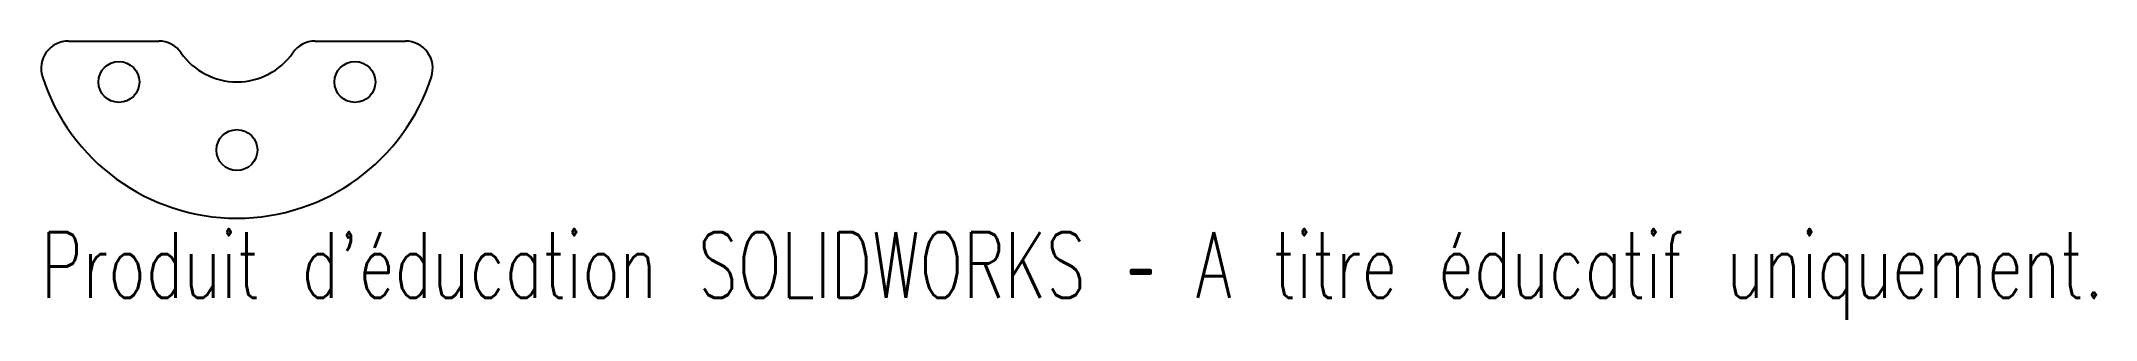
# Model space of a CAD drawing. Header units: millimetres. Extents: x -14 to 136, y -22 to -2.
import ezdxf

# ---------------------------------------------------------------- set-up
doc = ezdxf.new("R2010")
doc.units = ezdxf.units.MM
doc.styles.add('SLDTEXTSTYLE0', font='TXT', dxfattribs={"width": 0.7, "bigfont": 'bigfont'})

msp = doc.modelspace()

# ---------------------------------------------------------------- linework, layer by layer
at = {"color": 7, "linetype": 'Continuous', "lineweight": 25}
for p, q in [((-12.37, -2), (-5.74, -2)), ((5.74, -2), (12.37, -2))]:
    msp.add_line(p, q, dxfattribs=at)
for centre in [(-8.66, -5), (8.66, -5), (0, -10)]:
    msp.add_circle(centre, 1.5, dxfattribs=at)
for centre, radius, start, end in [((-12.37, -4), 2, 90, 197.9202), ((-5.74, -4), 2, 34.8499, 90), ((0, 0), 5, 214.8499, 325.1501), ((5.74, -4), 2, 90, 145.1501), ((12.37, -4), 2, 342.0798, 90), ((0, 0), 15, 197.9202, 342.0798)]:
    msp.add_arc(centre, radius, start, end, dxfattribs=at)

# ---------------------------------------------------------------- texts
at = {"color": 7, "linetype": 'Continuous', "insert": (-14.37, -16.02), "char_height": 4.8336, "attachment_point": 1, "style": 'SLDTEXTSTYLE0'}
msp.add_mtext("Produit d'éducation SOLIDWORKS – A titre éducatif uniquement.", dxfattribs=at)

doc.saveas('drawing.dxf')
